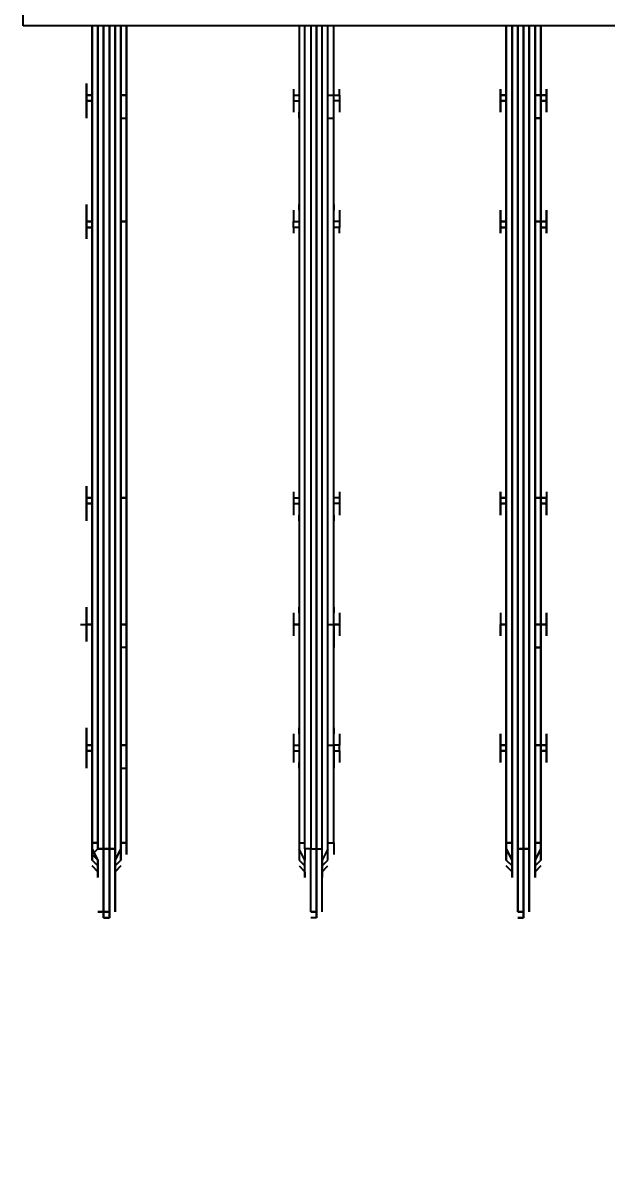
# Model space of a CAD drawing. Header units: metres. Extents: x 529751 to 530172, y 2673807 to 2674119.
# Drawn here: x 529982.4547 to 529982.5951, y 2673955.0805 to 2673955.3582 of the extents above; entities that cross this region are included whole.
import ezdxf

# ---------------------------------------------------------------- set-up
doc = ezdxf.new("R2010")
doc.units = ezdxf.units.M
doc.layers.add('IDT', color=7, linetype='Continuous')
doc.layers.add('MMS Block Numbering', color=7, linetype='Continuous')
doc.styles.add('Adani Regular', font='Adani Regular.ttf')

# ---------------------------------------------------------------- blocks, each defined once
blk = doc.blocks.new('IDT')
at = {"layer": 'IDT', "color": 0, "lineweight": 25}
for p, q in [((17.66021, 9.00329), (17.66021, 9.01989)), ((17.66021, 9.01989), (17.66021, 9.00329)), ((17.66021, 9.00329), (17.66021, 9.01989)), ((17.66021, 9.01989), (17.66021, 9.00329)), ((17.66021, 9.00329), (17.66021, 9.01989)), ((17.66021, 9.01989), (17.66159, 9.01989)), ((17.66159, 9.01989), (17.66021, 9.01989)), ((17.66021, 9.01989), (17.66159, 9.01989)), ((17.66159, 9.01989), (17.66021, 9.01989)), ((17.66021, 9.01989), (17.66021, 9.00329)), ((17.66021, 9.00329), (17.66021, 9.01989)), ((17.66021, 9.01989), (17.66021, 9.00329)), ((17.71, 9.00329), (17.71, 9.01989)), ((17.71, 9.01989), (17.71, 9.00329)), ((17.71, 9.01989), (17.71138, 9.01989)), ((17.76118, 9.01989), (17.75979, 9.01989)), ((17.75979, 9.01989), (17.75979, 9.00329)), ((17.75979, 9.00329), (17.75979, 9.01989)), ((17.75979, 9.01989), (17.76118, 9.01989)), ((17.76118, 9.00329), (17.76118, 9.01989)), ((17.76118, 9.01989), (17.76118, 9.00329)), ((17.65882, 9.00329), (17.65882, 9.0185)), ((17.65882, 9.0185), (17.65882, 9.00329)), ((17.65882, 9.00329), (17.65882, 9.0185)), ((17.65882, 9.0185), (17.65882, 9.00329)), ((17.66159, 9.0185), (17.66021, 9.0185)), ((17.66021, 9.0185), (17.66159, 9.0185)), ((17.66159, 9.0185), (17.66021, 9.0185)), ((17.66021, 9.0185), (17.66159, 9.0185)), ((17.66021, 9.0185), (17.66159, 9.0185)), ((17.66021, 9.0185), (17.66159, 9.0185)), ((17.66021, 9.0185), (17.66159, 9.0185)), ((17.66021, 9.0185), (17.66159, 9.0185)), ((17.66159, 9.0185), (17.66159, 9.00329)), ((17.66159, 9.00329), (17.66159, 9.0185)), ((17.66159, 9.00329), (17.66159, 9.0185)), ((17.66159, 9.00329), (17.66159, 9.0185)), ((17.70862, 9.0185), (17.70862, 9.00329)), ((17.71138, 9.0185), (17.71, 9.0185)), ((17.71, 9.0185), (17.71138, 9.0185)), ((17.71138, 9.0185), (17.71138, 9.00329)), ((17.75841, 9.00329), (17.75841, 9.0185)), ((17.75841, 9.0185), (17.75841, 9.00329)), ((17.76118, 9.0185), (17.75979, 9.0185)), ((17.75979, 9.0185), (17.76118, 9.0185)), ((17.76118, 9.0185), (17.76118, 9.00329)), ((17.76118, 9.00329), (17.76118, 9.0185)), ((17.76118, 9.0185), (17.76256, 9.0185)), ((17.76256, 9.0185), (17.76118, 9.0185)), ((17.65744, 9.00882), (17.65606, 9.00744)), ((17.65606, 9.00744), (17.65744, 9.00882)), ((17.65744, 9.00882), (17.65606, 9.00744)), ((17.65606, 9.00744), (17.65744, 9.00882)), ((17.65744, 9.0102), (17.65744, 9.00605)), ((17.65744, 9.00605), (17.65744, 9.0102)), ((17.65744, 9.0102), (17.65744, 9.00882)), ((17.65744, 9.00882), (17.65744, 9.0102)), ((17.65744, 9.0102), (17.65744, 9.00605)), ((17.65744, 9.00605), (17.65744, 9.0102)), ((17.65744, 9.0102), (17.65744, 9.00882)), ((17.65744, 9.00882), (17.65744, 9.0102)), ((17.66297, 9.00882), (17.66297, 9.0102)), ((17.66297, 9.0102), (17.66297, 9.00605)), ((17.66297, 9.00605), (17.66297, 9.0102)), ((17.66297, 9.0102), (17.66297, 9.00882)), ((17.66297, 9.00882), (17.66297, 9.0102)), ((17.66297, 9.0102), (17.66297, 9.00605)), ((17.66297, 9.00605), (17.66297, 9.0102)), ((17.66297, 9.0102), (17.66297, 9.00882)), ((17.66436, 9.00744), (17.66297, 9.00882)), ((17.66297, 9.00882), (17.66436, 9.00744)), ((17.66436, 9.00744), (17.66297, 9.00882)), ((17.66297, 9.00882), (17.66436, 9.00744)), ((17.70862, 9.00882), (17.70723, 9.00744)), ((17.70862, 9.00605), (17.70862, 9.0102)), ((17.70862, 9.0102), (17.70862, 9.00882)), ((17.71277, 9.00882), (17.71277, 9.0102)), ((17.71277, 9.0102), (17.71277, 9.00605)), ((17.71415, 9.00744), (17.71277, 9.00882)), ((17.75841, 9.00882), (17.75703, 9.00744)), ((17.75703, 9.00744), (17.75841, 9.00882)), ((17.75841, 9.00605), (17.75841, 9.0102)), ((17.75841, 9.0102), (17.75841, 9.00882)), ((17.75841, 9.00882), (17.75841, 9.0102)), ((17.75841, 9.0102), (17.75841, 9.00605)), ((17.76256, 9.00882), (17.76256, 9.0102)), ((17.76256, 9.0102), (17.76256, 9.00605)), ((17.76256, 9.00605), (17.76256, 9.0102)), ((17.76256, 9.0102), (17.76256, 9.00882)), ((17.76394, 9.00744), (17.76256, 9.00882)), ((17.76256, 9.00882), (17.76394, 9.00744)), ((17.65606, 9.00605), (17.65744, 9.00744)), ((17.65744, 9.00744), (17.65606, 9.00605)), ((17.65606, 9.00605), (17.65744, 9.00744)), ((17.65744, 9.00744), (17.65606, 9.00605)), ((17.65744, 9.00605), (17.65606, 9.00329)), ((17.65606, 9.00329), (17.65744, 9.00605)), ((17.65744, 9.00605), (17.65606, 9.00329)), ((17.65606, 9.00329), (17.65744, 9.00605)), ((17.65606, 9.00467), (17.65606, 9.00605)), ((17.65606, 9.00605), (17.65606, 9.00467)), ((17.65606, 9.00467), (17.65606, 9.00605)), ((17.65606, 9.00605), (17.65606, 9.00467)), ((17.65744, 9.00329), (17.65744, 9.00605)), ((17.65744, 9.00605), (17.65744, 9.00329)), ((17.65744, 9.00329), (17.65744, 9.00605)), ((17.65744, 9.00605), (17.65744, 9.00329)), ((17.66436, 9.00605), (17.66297, 9.00744)), ((17.66297, 9.00744), (17.66436, 9.00605)), ((17.66436, 9.00605), (17.66297, 9.00744)), ((17.66297, 9.00744), (17.66436, 9.00605)), ((17.66297, 9.00605), (17.66436, 9.00329)), ((17.66436, 9.00329), (17.66297, 9.00605)), ((17.66297, 9.00329), (17.66297, 9.00605)), ((17.66297, 9.00605), (17.66297, 9.00329)), ((17.66297, 9.00605), (17.66436, 9.00329)), ((17.66436, 9.00329), (17.66297, 9.00605)), ((17.66297, 9.00329), (17.66297, 9.00605)), ((17.66297, 9.00605), (17.66297, 9.00329)), ((17.66436, 9.00467), (17.66436, 9.00605)), ((17.66436, 9.00605), (17.66436, 9.00467)), ((17.66436, 9.00467), (17.66436, 9.00605)), ((17.66436, 9.00605), (17.66436, 9.00467)), ((17.70862, 9.00744), (17.70723, 9.00605)), ((17.70723, 9.00605), (17.70723, 9.00329)), ((17.70723, 9.00329), (17.70862, 9.00605)), ((17.70723, 9.00605), (17.70723, 9.00467)), ((17.71415, 9.00605), (17.71277, 9.00744)), ((17.71277, 9.00329), (17.71277, 9.00605)), ((17.71277, 9.00605), (17.71415, 9.00329)), ((17.71415, 9.00467), (17.71415, 9.00605)), ((17.75703, 9.00605), (17.75841, 9.00744)), ((17.75841, 9.00744), (17.75703, 9.00605)), ((17.75703, 9.00329), (17.75703, 9.00605)), ((17.75703, 9.00605), (17.75703, 9.00329)), ((17.75703, 9.00329), (17.75841, 9.00605)), ((17.75841, 9.00605), (17.75703, 9.00329)), ((17.75703, 9.00467), (17.75703, 9.00605)), ((17.75703, 9.00605), (17.75703, 9.00467)), ((17.76394, 9.00605), (17.76256, 9.00744)), ((17.76256, 9.00744), (17.76394, 9.00605)), ((17.76256, 9.00605), (17.76394, 9.00329)), ((17.76394, 9.00329), (17.76256, 9.00605)), ((17.76394, 9.00467), (17.76256, 9.00605)), ((17.76256, 9.00605), (17.76394, 9.00467)), ((17.76394, 9.00467), (17.76394, 9.00605)), ((17.76394, 9.00605), (17.76394, 9.00467)), ((17.65606, 9.00467), (17.65606, 9.00191)), ((17.65606, 9.00191), (17.65606, 9.00467)), ((17.65606, 9.00467), (17.65606, 9.00191)), ((17.65606, 9.00191), (17.65606, 9.00467)), ((17.65744, 8.8055), (17.65744, 9.00329)), ((17.65744, 9.00329), (17.65744, 8.8055)), ((17.65744, 8.8055), (17.65744, 9.00329)), ((17.65744, 9.00329), (17.65744, 8.8055)), ((17.65882, 9.00329), (17.66021, 9.00329)), ((17.66021, 9.00329), (17.65882, 9.00329)), ((17.65882, 9.00329), (17.65882, 8.8055)), ((17.65882, 8.8055), (17.65882, 9.00329)), ((17.66021, 9.00329), (17.65882, 9.00329)), ((17.65882, 9.00329), (17.65882, 8.8055)), ((17.65882, 8.8055), (17.65882, 9.00329)), ((17.65882, 9.00329), (17.66021, 9.00329)), ((17.66021, 9.00329), (17.66021, 8.8055)), ((17.66021, 8.8055), (17.66021, 9.00329)), ((17.66021, 9.00329), (17.66021, 8.8055)), ((17.66021, 8.8055), (17.66021, 9.00329)), ((17.66159, 9.00329), (17.66021, 9.00329)), ((17.66021, 9.00329), (17.66159, 9.00329)), ((17.66159, 9.00329), (17.66021, 9.00329)), ((17.66021, 9.00329), (17.66021, 8.8055)), ((17.66021, 8.8055), (17.66021, 9.00329)), ((17.66021, 9.00329), (17.66021, 8.8055)), ((17.66021, 8.8055), (17.66021, 9.00329)), ((17.66021, 9.00329), (17.66159, 9.00329)), ((17.66159, 9.00329), (17.66021, 9.00329)), ((17.66021, 9.00329), (17.66159, 9.00329)), ((17.66159, 9.00329), (17.66021, 9.00329)), ((17.66021, 9.00329), (17.66159, 9.00329)), ((17.66159, 9.00329), (17.66159, 8.8055)), ((17.66159, 8.8055), (17.66159, 9.00329)), ((17.66159, 9.00329), (17.66159, 8.8055)), ((17.66159, 8.8055), (17.66159, 9.00329)), ((17.66297, 8.8055), (17.66297, 9.00329)), ((17.66297, 9.00329), (17.66297, 8.8055)), ((17.66297, 8.8055), (17.66297, 9.00329)), ((17.66297, 9.00329), (17.66297, 8.8055)), ((17.66436, 9.00191), (17.66436, 9.00467)), ((17.66436, 9.00467), (17.66436, 9.00191)), ((17.66436, 9.00191), (17.66436, 9.00467)), ((17.66436, 9.00191), (17.66436, 9.00467)), ((17.70585, 9.00191), (17.70585, 9.00467)), ((17.70723, 9.00329), (17.70723, 8.8055)), ((17.71, 9.00329), (17.70862, 9.00329)), ((17.70862, 9.00329), (17.70862, 8.8055)), ((17.71138, 9.00329), (17.71, 9.00329)), ((17.71, 8.8055), (17.71, 9.00329)), ((17.71, 9.00329), (17.71, 8.8055)), ((17.71138, 8.8055), (17.71138, 9.00329)), ((17.71138, 9.00329), (17.71277, 9.00329)), ((17.71277, 9.00329), (17.71277, 8.8055)), ((17.71415, 9.00191), (17.71415, 9.00467)), ((17.75564, 9.00191), (17.75564, 9.00467)), ((17.75564, 9.00467), (17.75564, 9.00191)), ((17.75703, 8.8055), (17.75703, 9.00329)), ((17.75703, 9.00329), (17.75703, 8.8055)), ((17.75841, 9.00329), (17.75841, 8.8055)), ((17.75841, 8.8055), (17.75841, 9.00329)), ((17.75979, 9.00329), (17.75841, 9.00329)), ((17.75841, 9.00329), (17.75979, 9.00329)), ((17.75979, 9.00329), (17.76118, 9.00329)), ((17.76118, 9.00329), (17.75979, 9.00329)), ((17.75979, 9.00329), (17.75979, 8.8055)), ((17.75979, 8.8055), (17.75979, 9.00329)), ((17.76118, 9.00329), (17.76118, 8.8055)), ((17.76118, 8.8055), (17.76118, 9.00329)), ((17.76118, 9.00329), (17.76118, 8.8055)), ((17.76118, 8.8055), (17.76118, 9.00329)), ((17.76118, 9.00329), (17.76256, 9.00329)), ((17.76256, 9.00329), (17.76118, 9.00329)), ((17.76256, 9.00329), (17.76394, 9.00467)), ((17.76394, 9.00467), (17.76256, 9.00329)), ((17.76256, 9.00329), (17.76256, 8.8055)), ((17.76256, 8.8055), (17.76256, 9.00329)), ((17.76394, 9.00467), (17.76394, 9.00191)), ((17.76394, 9.00191), (17.76394, 9.00467)), ((17.65606, 9.00191), (17.65744, 9.00191)), ((17.65744, 9.00191), (17.65606, 9.00191)), ((17.65606, 9.00191), (17.65606, 8.8055)), ((17.65606, 8.8055), (17.65606, 9.00191)), ((17.65606, 9.00191), (17.65744, 9.00191)), ((17.65744, 9.00191), (17.65606, 9.00191)), ((17.65606, 9.00191), (17.65606, 8.8055)), ((17.65606, 8.8055), (17.65606, 9.00191)), ((17.66297, 9.00191), (17.66436, 9.00191)), ((17.66436, 9.00191), (17.66297, 9.00191)), ((17.66297, 9.00191), (17.66436, 9.00191)), ((17.66436, 9.00191), (17.66297, 9.00191)), ((17.66436, 9.00191), (17.66436, 8.8055)), ((17.66436, 8.8055), (17.66436, 9.00191)), ((17.66436, 9.00191), (17.66436, 8.8055)), ((17.66436, 8.8055), (17.66436, 9.00191)), ((17.70723, 9.00191), (17.70585, 9.00191)), ((17.70585, 9.00191), (17.70585, 8.8055)), ((17.71415, 9.00191), (17.71277, 9.00191)), ((17.71415, 8.8055), (17.71415, 9.00191)), ((17.75564, 9.00191), (17.75703, 9.00191)), ((17.75703, 9.00191), (17.75564, 9.00191)), ((17.75564, 9.00191), (17.75564, 8.8055)), ((17.75564, 8.8055), (17.75564, 9.00191)), ((17.76256, 9.00191), (17.76394, 9.00191)), ((17.76394, 9.00191), (17.76256, 9.00191)), ((17.76394, 9.00191), (17.76394, 8.8055)), ((17.76394, 8.8055), (17.76394, 9.00191)), ((17.65606, 8.97977), (17.65606, 8.98392)), ((17.65606, 8.98392), (17.65606, 8.98254)), ((17.65606, 8.98254), (17.65606, 8.98392)), ((17.65606, 8.98392), (17.65606, 8.97977)), ((17.65606, 8.98254), (17.65606, 8.98392)), ((17.65606, 8.98392), (17.65606, 8.98254)), ((17.65606, 8.97977), (17.65606, 8.98392)), ((17.65606, 8.98392), (17.65606, 8.97977)), ((17.66436, 8.98392), (17.66436, 8.98254)), ((17.66436, 8.98254), (17.66436, 8.98392)), ((17.66436, 8.98392), (17.66436, 8.97977)), ((17.66436, 8.97977), (17.66436, 8.98392)), ((17.66436, 8.98392), (17.66436, 8.98254)), ((17.66436, 8.98254), (17.66436, 8.98392)), ((17.66436, 8.98392), (17.66436, 8.97977)), ((17.66436, 8.97977), (17.66436, 8.98392)), ((17.70585, 8.97839), (17.70585, 8.98392)), ((17.70585, 8.98392), (17.70585, 8.98254)), ((17.71415, 8.97839), (17.71415, 8.98392)), ((17.71415, 8.98392), (17.71415, 8.98254)), ((17.75703, 8.98392), (17.75564, 8.98392)), ((17.75564, 8.98392), (17.75564, 8.97977)), ((17.75564, 8.98254), (17.75564, 8.98392)), ((17.75564, 8.98392), (17.75564, 8.97977)), ((17.75564, 8.98254), (17.75564, 8.98392)), ((17.76394, 8.98392), (17.76394, 8.97839)), ((17.76394, 8.97977), (17.76394, 8.98392)), ((17.76533, 8.98392), (17.76533, 8.98254)), ((17.76533, 8.98254), (17.76533, 8.98392)), ((17.65467, 8.97977), (17.65467, 8.98254)), ((17.65467, 8.98254), (17.65467, 8.97977)), ((17.65467, 8.98254), (17.65467, 8.97977)), ((17.65467, 8.97977), (17.65467, 8.98254)), ((17.66574, 8.98254), (17.66574, 8.97977)), ((17.66574, 8.97977), (17.66574, 8.98254)), ((17.66574, 8.98254), (17.66574, 8.97977)), ((17.66574, 8.97977), (17.66574, 8.98254)), ((17.70447, 8.97977), (17.70447, 8.98254)), ((17.71553, 8.97977), (17.71553, 8.98254)), ((17.75564, 8.97977), (17.75564, 8.98254)), ((17.75564, 8.97977), (17.75564, 8.98254)), ((17.76533, 8.98254), (17.76533, 8.97977)), ((17.76533, 8.97977), (17.76533, 8.98254)), ((17.65606, 8.97977), (17.65467, 8.97977)), ((17.65467, 8.97977), (17.65467, 8.97839)), ((17.65467, 8.97977), (17.65606, 8.97977)), ((17.65467, 8.97839), (17.65467, 8.97977)), ((17.65467, 8.97977), (17.65606, 8.97977)), ((17.65606, 8.97977), (17.65467, 8.97977)), ((17.65467, 8.97977), (17.65467, 8.97839)), ((17.65467, 8.97839), (17.65467, 8.97977)), ((17.65467, 8.97839), (17.65467, 8.97563)), ((17.65467, 8.97563), (17.65467, 8.97839)), ((17.65467, 8.97839), (17.65606, 8.97839)), ((17.65606, 8.97839), (17.65467, 8.97839)), ((17.65467, 8.97839), (17.65606, 8.97839)), ((17.65467, 8.97563), (17.65467, 8.97839)), ((17.65606, 8.97839), (17.65467, 8.97839)), ((17.65467, 8.97563), (17.65467, 8.97839)), ((17.65606, 8.97839), (17.65606, 8.97977)), ((17.65606, 8.97839), (17.65606, 8.97977)), ((17.65606, 8.97977), (17.65606, 8.97839)), ((17.65606, 8.97977), (17.65606, 8.97839)), ((17.65606, 8.97424), (17.65606, 8.97839)), ((17.65606, 8.97839), (17.65744, 8.97839)), ((17.65744, 8.97839), (17.65606, 8.97839)), ((17.65606, 8.97839), (17.65606, 8.97424)), ((17.65744, 8.97839), (17.65606, 8.97839)), ((17.65606, 8.97839), (17.65606, 8.97424)), ((17.65606, 8.97424), (17.65606, 8.97839)), ((17.65606, 8.97839), (17.65744, 8.97839)), ((17.66436, 8.97977), (17.66574, 8.97977)), ((17.66574, 8.97977), (17.66436, 8.97977)), ((17.66436, 8.97977), (17.66436, 8.97839)), ((17.66436, 8.97839), (17.66436, 8.97977)), ((17.66436, 8.97977), (17.66574, 8.97977)), ((17.66574, 8.97977), (17.66436, 8.97977)), ((17.66436, 8.97839), (17.66436, 8.97977)), ((17.66436, 8.97977), (17.66436, 8.97839)), ((17.66436, 8.97424), (17.66436, 8.97839)), ((17.66436, 8.97839), (17.66574, 8.97839)), ((17.66574, 8.97839), (17.66436, 8.97839)), ((17.66436, 8.97839), (17.66436, 8.97424)), ((17.66436, 8.97839), (17.66436, 8.97424)), ((17.66436, 8.97424), (17.66436, 8.97839)), ((17.66436, 8.97839), (17.66574, 8.97839)), ((17.66574, 8.97839), (17.66436, 8.97839)), ((17.66574, 8.97977), (17.66574, 8.97839)), ((17.66574, 8.97839), (17.66574, 8.97977)), ((17.66574, 8.97977), (17.66574, 8.97839)), ((17.66574, 8.97839), (17.66574, 8.97977)), ((17.66574, 8.97839), (17.66574, 8.97563)), ((17.66574, 8.97563), (17.66574, 8.97839)), ((17.66574, 8.97839), (17.66574, 8.97563)), ((17.66574, 8.97563), (17.66574, 8.97839)), ((17.70585, 8.97977), (17.70447, 8.97977)), ((17.70447, 8.97977), (17.70447, 8.97839)), ((17.70447, 8.97839), (17.70585, 8.97839)), ((17.70447, 8.97563), (17.70447, 8.97839)), ((17.70723, 8.97839), (17.70585, 8.97839)), ((17.70585, 8.97839), (17.70585, 8.97424)), ((17.71553, 8.97977), (17.71415, 8.97977)), ((17.71415, 8.97424), (17.71415, 8.97839)), ((17.71553, 8.97839), (17.71415, 8.97839)), ((17.71553, 8.97839), (17.71553, 8.97977)), ((17.71553, 8.97563), (17.71553, 8.97839)), ((17.75564, 8.97977), (17.75564, 8.97839)), ((17.75564, 8.97839), (17.75564, 8.97977)), ((17.75564, 8.97977), (17.75564, 8.97839)), ((17.75564, 8.97839), (17.75564, 8.97977)), ((17.75703, 8.97839), (17.75564, 8.97839)), ((17.75564, 8.97839), (17.75564, 8.97563)), ((17.75564, 8.97424), (17.75564, 8.97839)), ((17.75564, 8.97839), (17.75703, 8.97839)), ((17.75564, 8.97839), (17.75564, 8.97563)), ((17.75564, 8.97424), (17.75564, 8.97839)), ((17.75564, 8.97839), (17.75703, 8.97839)), ((17.75703, 8.97839), (17.75564, 8.97839)), ((17.76394, 8.97839), (17.76394, 8.97977)), ((17.76394, 8.97977), (17.76533, 8.97977)), ((17.76533, 8.97977), (17.76394, 8.97977)), ((17.76394, 8.97839), (17.76394, 8.97424)), ((17.76394, 8.97424), (17.76394, 8.97839)), ((17.76394, 8.97839), (17.76533, 8.97839)), ((17.76533, 8.97839), (17.76394, 8.97839)), ((17.76533, 8.97977), (17.76533, 8.97839)), ((17.76533, 8.97839), (17.76533, 8.97977)), ((17.76533, 8.97839), (17.76533, 8.97563)), ((17.76533, 8.97563), (17.76533, 8.97839)), ((17.65606, 8.97424), (17.65606, 8.97563)), ((17.65606, 8.97563), (17.65606, 8.97424)), ((17.65606, 8.97424), (17.65606, 8.97563)), ((17.65606, 8.97563), (17.65606, 8.97424)), ((17.66436, 8.97563), (17.66436, 8.97424)), ((17.66436, 8.97424), (17.66436, 8.97563)), ((17.66436, 8.97563), (17.66436, 8.97424)), ((17.66436, 8.97424), (17.66436, 8.97563)), ((17.70585, 8.97424), (17.70585, 8.97563)), ((17.71415, 8.97563), (17.71415, 8.97424)), ((17.75564, 8.97563), (17.75564, 8.97424)), ((17.75564, 8.97563), (17.75564, 8.97424)), ((17.76533, 8.97563), (17.76533, 8.97424)), ((17.76533, 8.97424), (17.76533, 8.97563)), ((17.65606, 8.94935), (17.65606, 8.95488)), ((17.65606, 8.95488), (17.65606, 8.94935)), ((17.65606, 8.94935), (17.65606, 8.95488)), ((17.65606, 8.95488), (17.65744, 8.95488)), ((17.65744, 8.95488), (17.65606, 8.95488)), ((17.65606, 8.95488), (17.65606, 8.94935)), ((17.65606, 8.95211), (17.65606, 8.95349)), ((17.65606, 8.95349), (17.65606, 8.95211)), ((17.65606, 8.95211), (17.65606, 8.95349)), ((17.65606, 8.95349), (17.65606, 8.95211)), ((17.66436, 8.94935), (17.66436, 8.95488)), ((17.66436, 8.94935), (17.66436, 8.95488)), ((17.66436, 8.95488), (17.66436, 8.94935)), ((17.66436, 8.94935), (17.66436, 8.95488)), ((17.66436, 8.95349), (17.66436, 8.95211)), ((17.66436, 8.95211), (17.66436, 8.95349)), ((17.66436, 8.95349), (17.66436, 8.95211)), ((17.66436, 8.95211), (17.66436, 8.95349)), ((17.70585, 8.94935), (17.70585, 8.95488)), ((17.70585, 8.95349), (17.70585, 8.95211)), ((17.71415, 8.94935), (17.71415, 8.95488)), ((17.71415, 8.95211), (17.71415, 8.95349)), ((17.75564, 8.95488), (17.75703, 8.95488)), ((17.75564, 8.94935), (17.75564, 8.95488)), ((17.75564, 8.95488), (17.75564, 8.94935)), ((17.75564, 8.95211), (17.75564, 8.95349)), ((17.75564, 8.95349), (17.75564, 8.95211)), ((17.76394, 8.94935), (17.76394, 8.95488)), ((17.76394, 8.95488), (17.76394, 8.94935)), ((17.76533, 8.95349), (17.76533, 8.95211)), ((17.76533, 8.95211), (17.76533, 8.95349)), ((17.65467, 8.94935), (17.65467, 8.95211)), ((17.65467, 8.95211), (17.65467, 8.94935)), ((17.65467, 8.94935), (17.65467, 8.95211)), ((17.65467, 8.95211), (17.65467, 8.94935)), ((17.66574, 8.94935), (17.66574, 8.95211)), ((17.66574, 8.95211), (17.66574, 8.94935)), ((17.66574, 8.94935), (17.66574, 8.95211)), ((17.66574, 8.94935), (17.66574, 8.95211)), ((17.70447, 8.94935), (17.70447, 8.95211)), ((17.71553, 8.94935), (17.71553, 8.95211)), ((17.75564, 8.95211), (17.75564, 8.94935)), ((17.75564, 8.94935), (17.75564, 8.95211)), ((17.76533, 8.94935), (17.76533, 8.95211)), ((17.76533, 8.95211), (17.76533, 8.94935)), ((17.65606, 8.94935), (17.65467, 8.94935)), ((17.65467, 8.94935), (17.65606, 8.94935)), ((17.65606, 8.94935), (17.65467, 8.94935)), ((17.65467, 8.94935), (17.65467, 8.94658)), ((17.65467, 8.94658), (17.65467, 8.94935)), ((17.65467, 8.94935), (17.65606, 8.94935)), ((17.65606, 8.94935), (17.65467, 8.94935)), ((17.65467, 8.94935), (17.65606, 8.94935)), ((17.65467, 8.94935), (17.65467, 8.94658)), ((17.65467, 8.94658), (17.65467, 8.94935)), ((17.65606, 8.94935), (17.65467, 8.94935)), ((17.65467, 8.94935), (17.65606, 8.94935)), ((17.65606, 8.9452), (17.65606, 8.94935)), ((17.65606, 8.94935), (17.65606, 8.9452)), ((17.65744, 8.94935), (17.65606, 8.94935)), ((17.65606, 8.94935), (17.65744, 8.94935)), ((17.65744, 8.94935), (17.65606, 8.94935)), ((17.65606, 8.94935), (17.65606, 8.9452)), ((17.65606, 8.9452), (17.65606, 8.94935)), ((17.65606, 8.94935), (17.65744, 8.94935)), ((17.65744, 8.94935), (17.65606, 8.94935)), ((17.65606, 8.94935), (17.65744, 8.94935)), ((17.66436, 8.94935), (17.66574, 8.94935)), ((17.66574, 8.94935), (17.66436, 8.94935)), ((17.66574, 8.94935), (17.66436, 8.94935)), ((17.66574, 8.94935), (17.66436, 8.94935)), ((17.66436, 8.94935), (17.66574, 8.94935)), ((17.66436, 8.9452), (17.66436, 8.94935)), ((17.66574, 8.94935), (17.66436, 8.94935)), ((17.66436, 8.9452), (17.66436, 8.94935)), ((17.66574, 8.94935), (17.66436, 8.94935)), ((17.66574, 8.94935), (17.66436, 8.94935)), ((17.66436, 8.94935), (17.66436, 8.9452)), ((17.66436, 8.9452), (17.66436, 8.94935)), ((17.66574, 8.94935), (17.66436, 8.94935)), ((17.66574, 8.94935), (17.66436, 8.94935)), ((17.66574, 8.94658), (17.66574, 8.94935)), ((17.66574, 8.94658), (17.66574, 8.94935)), ((17.66574, 8.94658), (17.66574, 8.94935)), ((17.66574, 8.94658), (17.66574, 8.94935)), ((17.70447, 8.94658), (17.70447, 8.94935)), ((17.70585, 8.94935), (17.70447, 8.94935)), ((17.70447, 8.94935), (17.70585, 8.94935)), ((17.70723, 8.94935), (17.70585, 8.94935)), ((17.70585, 8.94935), (17.70585, 8.9452)), ((17.71415, 8.9452), (17.71415, 8.94935)), ((17.71553, 8.94935), (17.71415, 8.94935)), ((17.71415, 8.94935), (17.71553, 8.94935)), ((17.71553, 8.94658), (17.71553, 8.94935)), ((17.75564, 8.9452), (17.75564, 8.94935)), ((17.75564, 8.94935), (17.75703, 8.94935)), ((17.75703, 8.94935), (17.75564, 8.94935)), ((17.75564, 8.94935), (17.75703, 8.94935)), ((17.75703, 8.94935), (17.75564, 8.94935)), ((17.75564, 8.94935), (17.75564, 8.9452)), ((17.75564, 8.94935), (17.75703, 8.94935)), ((17.75703, 8.94935), (17.75564, 8.94935)), ((17.75564, 8.94935), (17.75564, 8.94658)), ((17.75564, 8.94658), (17.75564, 8.94935)), ((17.76533, 8.94935), (17.76394, 8.94935)), ((17.76394, 8.94935), (17.76394, 8.9452)), ((17.76394, 8.9452), (17.76394, 8.94935)), ((17.76394, 8.94935), (17.76533, 8.94935)), ((17.76533, 8.94935), (17.76394, 8.94935)), ((17.76394, 8.94935), (17.76533, 8.94935)), ((17.76533, 8.94935), (17.76394, 8.94935)), ((17.76671, 8.94935), (17.76533, 8.94935)), ((17.76533, 8.94935), (17.76533, 8.94658)), ((17.76533, 8.94658), (17.76533, 8.94935)), ((17.65606, 8.9452), (17.65606, 8.94658)), ((17.65606, 8.94658), (17.65606, 8.9452)), ((17.65606, 8.94658), (17.65606, 8.9452)), ((17.65606, 8.94658), (17.65606, 8.9452)), ((17.66436, 8.9452), (17.66436, 8.94658)), ((17.66436, 8.9452), (17.66436, 8.94658)), ((17.66436, 8.9452), (17.66436, 8.94658)), ((17.66436, 8.9452), (17.66436, 8.94658)), ((17.70585, 8.9452), (17.70585, 8.94658)), ((17.71415, 8.94658), (17.71415, 8.9452)), ((17.75564, 8.9452), (17.75564, 8.94658)), ((17.75564, 8.94658), (17.75564, 8.9452)), ((17.76533, 8.94658), (17.76533, 8.9452)), ((17.76533, 8.9452), (17.76533, 8.94658)), ((17.65467, 8.92307), (17.65467, 8.9203)), ((17.65467, 8.9203), (17.65467, 8.92307)), ((17.65467, 8.92307), (17.65467, 8.9203)), ((17.65467, 8.9203), (17.65467, 8.92307)), ((17.65606, 8.92445), (17.65606, 8.92307)), ((17.65606, 8.9203), (17.65606, 8.92445)), ((17.65606, 8.92445), (17.65606, 8.9203)), ((17.65606, 8.92445), (17.65606, 8.92307)), ((17.65606, 8.9203), (17.65606, 8.92445)), ((17.65606, 8.92445), (17.65606, 8.9203)), ((17.65606, 8.92445), (17.65606, 8.92307)), ((17.65606, 8.92445), (17.65606, 8.92307)), ((17.66436, 8.9203), (17.66436, 8.92445)), ((17.66436, 8.92445), (17.66436, 8.92307)), ((17.66436, 8.92307), (17.66436, 8.92445)), ((17.66436, 8.92445), (17.66436, 8.9203)), ((17.66436, 8.9203), (17.66436, 8.92445)), ((17.66436, 8.92445), (17.66436, 8.92307)), ((17.66436, 8.92307), (17.66436, 8.92445)), ((17.66436, 8.92445), (17.66436, 8.9203)), ((17.66574, 8.9203), (17.66574, 8.92307)), ((17.66574, 8.92307), (17.66574, 8.9203)), ((17.66574, 8.92307), (17.66574, 8.9203)), ((17.66574, 8.9203), (17.66574, 8.92307)), ((17.70447, 8.9203), (17.70447, 8.92307)), ((17.70585, 8.92307), (17.70585, 8.92445)), ((17.70585, 8.92445), (17.70585, 8.9203)), ((17.71415, 8.91892), (17.71415, 8.92445)), ((17.71415, 8.92445), (17.71415, 8.92307)), ((17.71553, 8.9203), (17.71553, 8.92307)), ((17.75564, 8.92307), (17.75564, 8.92445)), ((17.75564, 8.92445), (17.75564, 8.91892)), ((17.75564, 8.9203), (17.75564, 8.92445)), ((17.75564, 8.92445), (17.75564, 8.92307)), ((17.75564, 8.9203), (17.75564, 8.92307)), ((17.75564, 8.92307), (17.75564, 8.9203)), ((17.76394, 8.92445), (17.76394, 8.9203)), ((17.76394, 8.9203), (17.76394, 8.92445)), ((17.76533, 8.92445), (17.76533, 8.92307)), ((17.76533, 8.92307), (17.76533, 8.92445)), ((17.76533, 8.92307), (17.76533, 8.9203)), ((17.76533, 8.9203), (17.76533, 8.92307)), ((17.65467, 8.91892), (17.65467, 8.9203)), ((17.65467, 8.9203), (17.65606, 8.9203)), ((17.65606, 8.9203), (17.65467, 8.9203)), ((17.65467, 8.9203), (17.65467, 8.91892)), ((17.65467, 8.91892), (17.65467, 8.9203)), ((17.65467, 8.9203), (17.65606, 8.9203)), ((17.65606, 8.9203), (17.65467, 8.9203)), ((17.65467, 8.9203), (17.65467, 8.91892)), ((17.65606, 8.9203), (17.65606, 8.91892)), ((17.65606, 8.9203), (17.65606, 8.91892)), ((17.65606, 8.91892), (17.65606, 8.9203)), ((17.65606, 8.91892), (17.65606, 8.9203)), ((17.66436, 8.9203), (17.66436, 8.91892)), ((17.66436, 8.91892), (17.66436, 8.9203)), ((17.66436, 8.9203), (17.66574, 8.9203)), ((17.66574, 8.9203), (17.66436, 8.9203)), ((17.66436, 8.9203), (17.66574, 8.9203)), ((17.66574, 8.9203), (17.66436, 8.9203)), ((17.66436, 8.9203), (17.66436, 8.91477)), ((17.66436, 8.91477), (17.66436, 8.9203)), ((17.66574, 8.9203), (17.66574, 8.91892)), ((17.66574, 8.91892), (17.66574, 8.9203)), ((17.66574, 8.9203), (17.66574, 8.91892)), ((17.66574, 8.91892), (17.66574, 8.9203)), ((17.70447, 8.91892), (17.70447, 8.9203)), ((17.70447, 8.9203), (17.70585, 8.9203)), ((17.70585, 8.9203), (17.70585, 8.91892)), ((17.71553, 8.9203), (17.71415, 8.9203)), ((17.71553, 8.91892), (17.71553, 8.9203)), ((17.75564, 8.91892), (17.75564, 8.9203)), ((17.75564, 8.91892), (17.75564, 8.9203)), ((17.75564, 8.9203), (17.75564, 8.91892)), ((17.76394, 8.9203), (17.76533, 8.9203)), ((17.76533, 8.9203), (17.76394, 8.9203)), ((17.76394, 8.9203), (17.76394, 8.91892)), ((17.76394, 8.91892), (17.76394, 8.9203)), ((17.76533, 8.9203), (17.76533, 8.91892)), ((17.76533, 8.91892), (17.76533, 8.9203)), ((17.65467, 8.91753), (17.65467, 8.91892)), ((17.65606, 8.91892), (17.65467, 8.91892)), ((17.65467, 8.91753), (17.65467, 8.91892)), ((17.65606, 8.91892), (17.65467, 8.91892)), ((17.65467, 8.91892), (17.65606, 8.91892)), ((17.65467, 8.91753), (17.65467, 8.91892)), ((17.65467, 8.91753), (17.65467, 8.91892)), ((17.65606, 8.91892), (17.65467, 8.91892)), ((17.65606, 8.91892), (17.65744, 8.91892)), ((17.65744, 8.91892), (17.65606, 8.91892)), ((17.65606, 8.91477), (17.65606, 8.91892)), ((17.65606, 8.91892), (17.65744, 8.91892)), ((17.65744, 8.91892), (17.65606, 8.91892)), ((17.65606, 8.91892), (17.65606, 8.91477)), ((17.65606, 8.91477), (17.65606, 8.91892)), ((17.65606, 8.91892), (17.65606, 8.91477)), ((17.65606, 8.91615), (17.65606, 8.91753)), ((17.65606, 8.91753), (17.65606, 8.91615)), ((17.65606, 8.91615), (17.65606, 8.91753)), ((17.65606, 8.91753), (17.65606, 8.91615)), ((17.66436, 8.91892), (17.66574, 8.91892)), ((17.66574, 8.91892), (17.66436, 8.91892)), ((17.66436, 8.91892), (17.66436, 8.91477)), ((17.66436, 8.91477), (17.66436, 8.91892)), ((17.66436, 8.91892), (17.66574, 8.91892)), ((17.66574, 8.91892), (17.66436, 8.91892)), ((17.66436, 8.91753), (17.66436, 8.91615)), ((17.66436, 8.91615), (17.66436, 8.91753)), ((17.66436, 8.91753), (17.66436, 8.91615)), ((17.66436, 8.91615), (17.66436, 8.91753)), ((17.66574, 8.91892), (17.66574, 8.91753)), ((17.66574, 8.91753), (17.66574, 8.91892)), ((17.66574, 8.91892), (17.66574, 8.91753)), ((17.66574, 8.91753), (17.66574, 8.91892)), ((17.70447, 8.91753), (17.70447, 8.91892)), ((17.70447, 8.91892), (17.70585, 8.91892)), ((17.70585, 8.91892), (17.70585, 8.91477)), ((17.70585, 8.91753), (17.70585, 8.91615)), ((17.71415, 8.91477), (17.71415, 8.91892)), ((17.71553, 8.91892), (17.71415, 8.91892)), ((17.71415, 8.91615), (17.71415, 8.91753)), ((17.71553, 8.91753), (17.71553, 8.91892)), ((17.75564, 8.91892), (17.75703, 8.91892)), ((17.75703, 8.91892), (17.75564, 8.91892)), ((17.75564, 8.91892), (17.75703, 8.91892)), ((17.75703, 8.91892), (17.75564, 8.91892)), ((17.75564, 8.91477), (17.75564, 8.91892)), ((17.75564, 8.91892), (17.75564, 8.91753)), ((17.75564, 8.91753), (17.75564, 8.91892)), ((17.75564, 8.91892), (17.75564, 8.91477)), ((17.75564, 8.91615), (17.75564, 8.91753)), ((17.75564, 8.91753), (17.75564, 8.91615)), ((17.76394, 8.91892), (17.76394, 8.91477)), ((17.76394, 8.91477), (17.76394, 8.91892)), ((17.76394, 8.91892), (17.76533, 8.91892)), ((17.76533, 8.91892), (17.76394, 8.91892)), ((17.76533, 8.91892), (17.76533, 8.91753)), ((17.76533, 8.91753), (17.76533, 8.91892)), ((17.76533, 8.91753), (17.76533, 8.91615)), ((17.76533, 8.91615), (17.76533, 8.91753)), ((17.65606, 8.85806), (17.65606, 8.85253)), ((17.65606, 8.85253), (17.65606, 8.85806)), ((17.65606, 8.85806), (17.65606, 8.85391)), ((17.65606, 8.85391), (17.65606, 8.85806)), ((17.65606, 8.85529), (17.65606, 8.85667)), ((17.65606, 8.85667), (17.65606, 8.85529)), ((17.65606, 8.85529), (17.65606, 8.85667)), ((17.65606, 8.85667), (17.65606, 8.85529)), ((17.66436, 8.85253), (17.66436, 8.85806)), ((17.66436, 8.85806), (17.66436, 8.85391)), ((17.66436, 8.85253), (17.66436, 8.85806)), ((17.66436, 8.85391), (17.66436, 8.85806)), ((17.66436, 8.85667), (17.66436, 8.85529)), ((17.66436, 8.85529), (17.66436, 8.85667)), ((17.66436, 8.85667), (17.66436, 8.85529)), ((17.66436, 8.85529), (17.66436, 8.85667)), ((17.70585, 8.85806), (17.70585, 8.85391)), ((17.70585, 8.85667), (17.70585, 8.85529)), ((17.71415, 8.85253), (17.71415, 8.85806)), ((17.71415, 8.85529), (17.71415, 8.85667)), ((17.75564, 8.85391), (17.75564, 8.85806)), ((17.75564, 8.85806), (17.75564, 8.85391)), ((17.75564, 8.85529), (17.75564, 8.85667)), ((17.75564, 8.85667), (17.75564, 8.85529)), ((17.76394, 8.85806), (17.76394, 8.85253)), ((17.76394, 8.85391), (17.76394, 8.85806)), ((17.76533, 8.85667), (17.76533, 8.85529)), ((17.76533, 8.85529), (17.76533, 8.85667)), ((17.65467, 8.85391), (17.65467, 8.85529)), ((17.65467, 8.85529), (17.65467, 8.85391)), ((17.65467, 8.85391), (17.65467, 8.85529)), ((17.65467, 8.85529), (17.65467, 8.85391)), ((17.65467, 8.85391), (17.65606, 8.85391)), ((17.65467, 8.85253), (17.65467, 8.85391)), ((17.65606, 8.85391), (17.65467, 8.85391)), ((17.65467, 8.85391), (17.65467, 8.85253)), ((17.65467, 8.85253), (17.65467, 8.85391)), ((17.65467, 8.85391), (17.65606, 8.85391)), ((17.65606, 8.85391), (17.65467, 8.85391)), ((17.65467, 8.85391), (17.65467, 8.85253)), ((17.65606, 8.85391), (17.65606, 8.85253)), ((17.65606, 8.85253), (17.65606, 8.85391)), ((17.66574, 8.85391), (17.66436, 8.85391)), ((17.66436, 8.85391), (17.66436, 8.85253)), ((17.66436, 8.85391), (17.66574, 8.85391)), ((17.66574, 8.85391), (17.66436, 8.85391)), ((17.66436, 8.85253), (17.66436, 8.85391)), ((17.66436, 8.85391), (17.66574, 8.85391)), ((17.66574, 8.85529), (17.66574, 8.85391)), ((17.66574, 8.85391), (17.66574, 8.85529)), ((17.66574, 8.85529), (17.66574, 8.85391)), ((17.66574, 8.85391), (17.66574, 8.85529)), ((17.66574, 8.85391), (17.66574, 8.85253)), ((17.66574, 8.85253), (17.66574, 8.85391)), ((17.66574, 8.85253), (17.66574, 8.85391)), ((17.66574, 8.85253), (17.66574, 8.85391)), ((17.70447, 8.85529), (17.70447, 8.85391)), ((17.70447, 8.85391), (17.70585, 8.85391)), ((17.70447, 8.85253), (17.70447, 8.85391)), ((17.70585, 8.85391), (17.70585, 8.85253)), ((17.71415, 8.85391), (17.71553, 8.85391)), ((17.71553, 8.85391), (17.71553, 8.85529)), ((17.71553, 8.85391), (17.71553, 8.85253)), ((17.75564, 8.85253), (17.75564, 8.85529)), ((17.75564, 8.85529), (17.75564, 8.85391)), ((17.75564, 8.85391), (17.75564, 8.85253)), ((17.75564, 8.85253), (17.75564, 8.85391)), ((17.75564, 8.85391), (17.75564, 8.85253)), ((17.76394, 8.85253), (17.76394, 8.85391)), ((17.76394, 8.85391), (17.76533, 8.85391)), ((17.76533, 8.85391), (17.76394, 8.85391)), ((17.76533, 8.85529), (17.76533, 8.85391)), ((17.76533, 8.85391), (17.76533, 8.85529)), ((17.76533, 8.85391), (17.76533, 8.85253)), ((17.76533, 8.85253), (17.76533, 8.85391)), ((17.65606, 8.85253), (17.65467, 8.85253)), ((17.65467, 8.85253), (17.65606, 8.85253)), ((17.65606, 8.85253), (17.65467, 8.85253)), ((17.65467, 8.85253), (17.65467, 8.84976)), ((17.65467, 8.84976), (17.65467, 8.85253)), ((17.65467, 8.85253), (17.65467, 8.84976)), ((17.65467, 8.84976), (17.65467, 8.85253)), ((17.65467, 8.85253), (17.65606, 8.85253)), ((17.65744, 8.85253), (17.65606, 8.85253)), ((17.65606, 8.85253), (17.65606, 8.84838)), ((17.65606, 8.84838), (17.65606, 8.85253)), ((17.65606, 8.85253), (17.65744, 8.85253)), ((17.65606, 8.84838), (17.65606, 8.85253)), ((17.65606, 8.85253), (17.65606, 8.84838)), ((17.66436, 8.85253), (17.66574, 8.85253)), ((17.66574, 8.85253), (17.66436, 8.85253)), ((17.66436, 8.85253), (17.66436, 8.84838)), ((17.66436, 8.84838), (17.66436, 8.85253)), ((17.66436, 8.85253), (17.66436, 8.84838)), ((17.66436, 8.84838), (17.66436, 8.85253)), ((17.66574, 8.85253), (17.66436, 8.85253)), ((17.66574, 8.85253), (17.66436, 8.85253)), ((17.66574, 8.85253), (17.66574, 8.84976)), ((17.66574, 8.84976), (17.66574, 8.85253)), ((17.66574, 8.84976), (17.66574, 8.85253)), ((17.66574, 8.84976), (17.66574, 8.85253)), ((17.70447, 8.84976), (17.70447, 8.85253)), ((17.70447, 8.85253), (17.70585, 8.85253)), ((17.70585, 8.85253), (17.70585, 8.84838)), ((17.71415, 8.84838), (17.71415, 8.85253)), ((17.71553, 8.85253), (17.71415, 8.85253)), ((17.71553, 8.84976), (17.71553, 8.85253)), ((17.75564, 8.84838), (17.75564, 8.85253)), ((17.75564, 8.85253), (17.75703, 8.85253)), ((17.75703, 8.85253), (17.75564, 8.85253)), ((17.75564, 8.85253), (17.75703, 8.85253)), ((17.75703, 8.85253), (17.75564, 8.85253)), ((17.75564, 8.85253), (17.75564, 8.84976)), ((17.75564, 8.84838), (17.75564, 8.85253)), ((17.75564, 8.85253), (17.75564, 8.84976)), ((17.76394, 8.85253), (17.76394, 8.84838)), ((17.76394, 8.84838), (17.76394, 8.85253)), ((17.76394, 8.85253), (17.76533, 8.85253)), ((17.76533, 8.85253), (17.76394, 8.85253)), ((17.76533, 8.85253), (17.76533, 8.84976)), ((17.76533, 8.84976), (17.76533, 8.85253)), ((17.65606, 8.84838), (17.65606, 8.84976)), ((17.65606, 8.84976), (17.65606, 8.84838)), ((17.65606, 8.84838), (17.65606, 8.84976)), ((17.65606, 8.84976), (17.65606, 8.84838)), ((17.66436, 8.84838), (17.66436, 8.84976)), ((17.66436, 8.84976), (17.66436, 8.84838)), ((17.66436, 8.84976), (17.66436, 8.84838)), ((17.66436, 8.84838), (17.66436, 8.84976)), ((17.70585, 8.84838), (17.70585, 8.84976)), ((17.71415, 8.84976), (17.71415, 8.84838)), ((17.75564, 8.84976), (17.75564, 8.84838)), ((17.75564, 8.84976), (17.75564, 8.84838)), ((17.76533, 8.84976), (17.76533, 8.84838)), ((17.76533, 8.84838), (17.76533, 8.84976)), ((17.65467, 8.82348), (17.65467, 8.82625)), ((17.65467, 8.82625), (17.65467, 8.82348)), ((17.65467, 8.82348), (17.65467, 8.82625)), ((17.65467, 8.82625), (17.65467, 8.82348)), ((17.65606, 8.82625), (17.65606, 8.82763)), ((17.65606, 8.82763), (17.65606, 8.8221)), ((17.65606, 8.82348), (17.65606, 8.82763)), ((17.65606, 8.82763), (17.65606, 8.82625)), ((17.65606, 8.82625), (17.65606, 8.82763)), ((17.65606, 8.82763), (17.65744, 8.82763)), ((17.65744, 8.82763), (17.65606, 8.82763)), ((17.65606, 8.82763), (17.65606, 8.82348)), ((17.65606, 8.8221), (17.65606, 8.82763)), ((17.65606, 8.82763), (17.65606, 8.82625)), ((17.66436, 8.82763), (17.66436, 8.82348)), ((17.66436, 8.82348), (17.66436, 8.82763)), ((17.66436, 8.82763), (17.66436, 8.82625)), ((17.66436, 8.82625), (17.66436, 8.82763)), ((17.66436, 8.8221), (17.66436, 8.82763)), ((17.66436, 8.82763), (17.66436, 8.82625)), ((17.66436, 8.82625), (17.66436, 8.82763)), ((17.66436, 8.82763), (17.66436, 8.8221)), ((17.66574, 8.82625), (17.66574, 8.82348)), ((17.66574, 8.82348), (17.66574, 8.82625)), ((17.66574, 8.82625), (17.66574, 8.82348)), ((17.66574, 8.82348), (17.66574, 8.82625)), ((17.70447, 8.82348), (17.70447, 8.82625)), ((17.70723, 8.82763), (17.70585, 8.82763)), ((17.70585, 8.82763), (17.70585, 8.82348)), ((17.70585, 8.82763), (17.70585, 8.82625)), ((17.71415, 8.8221), (17.71415, 8.82763)), ((17.71415, 8.82763), (17.71415, 8.82625)), ((17.71553, 8.82348), (17.71553, 8.82625)), ((17.75703, 8.82763), (17.75564, 8.82763)), ((17.75564, 8.82763), (17.75564, 8.82348)), ((17.75564, 8.82625), (17.75564, 8.82763)), ((17.75564, 8.82763), (17.75564, 8.82348)), ((17.75564, 8.82625), (17.75564, 8.82763)), ((17.75564, 8.8221), (17.75564, 8.82625)), ((17.75564, 8.82348), (17.75564, 8.82625)), ((17.76394, 8.82763), (17.76394, 8.82348)), ((17.76394, 8.82348), (17.76394, 8.82763)), ((17.76533, 8.82763), (17.76533, 8.82625)), ((17.76533, 8.82625), (17.76533, 8.82763)), ((17.76533, 8.82625), (17.76533, 8.82348)), ((17.76533, 8.82348), (17.76533, 8.82625)), ((17.65467, 8.8221), (17.65467, 8.82348)), ((17.65467, 8.82348), (17.65606, 8.82348)), ((17.65606, 8.82348), (17.65467, 8.82348)), ((17.65467, 8.82348), (17.65467, 8.8221)), ((17.65467, 8.8221), (17.65467, 8.82348)), ((17.65467, 8.82348), (17.65606, 8.82348)), ((17.65467, 8.8221), (17.65467, 8.82348)), ((17.65467, 8.82348), (17.65606, 8.82348)), ((17.65606, 8.82348), (17.65606, 8.8221)), ((17.65606, 8.82348), (17.65606, 8.8221)), ((17.66436, 8.82348), (17.66436, 8.81795)), ((17.66436, 8.81795), (17.66436, 8.82348)), ((17.66436, 8.82348), (17.66574, 8.82348)), ((17.66574, 8.82348), (17.66436, 8.82348)), ((17.66436, 8.82348), (17.66574, 8.82348)), ((17.66574, 8.82348), (17.66436, 8.82348)), ((17.66574, 8.82348), (17.66574, 8.8221)), ((17.66574, 8.8221), (17.66574, 8.82348)), ((17.66574, 8.82348), (17.66574, 8.8221)), ((17.66574, 8.8221), (17.66574, 8.82348)), ((17.70447, 8.8221), (17.70447, 8.82348)), ((17.70447, 8.82348), (17.70585, 8.82348)), ((17.70585, 8.82348), (17.70585, 8.8221)), ((17.71553, 8.82348), (17.71415, 8.82348)), ((17.71553, 8.8221), (17.71553, 8.82348)), ((17.75564, 8.82348), (17.75564, 8.8221)), ((17.75564, 8.8221), (17.75564, 8.82348)), ((17.75564, 8.82348), (17.75564, 8.8221)), ((17.76394, 8.82348), (17.76533, 8.82348)), ((17.76533, 8.82348), (17.76394, 8.82348)), ((17.76394, 8.82348), (17.76394, 8.8221)), ((17.76394, 8.81795), (17.76394, 8.82348)), ((17.76533, 8.82348), (17.76533, 8.8221)), ((17.76533, 8.8221), (17.76533, 8.82348)), ((17.65606, 8.8221), (17.65467, 8.8221)), ((17.65606, 8.8221), (17.65467, 8.8221)), ((17.65467, 8.8221), (17.65467, 8.82071)), ((17.65467, 8.82071), (17.65467, 8.8221)), ((17.65467, 8.8221), (17.65467, 8.82071)), ((17.65467, 8.82071), (17.65467, 8.8221)), ((17.65467, 8.8221), (17.65606, 8.8221)), ((17.65606, 8.8221), (17.65467, 8.8221)), ((17.65606, 8.8221), (17.65744, 8.8221)), ((17.65744, 8.8221), (17.65606, 8.8221)), ((17.65606, 8.8221), (17.65606, 8.81795)), ((17.65606, 8.81795), (17.65606, 8.8221)), ((17.65606, 8.8221), (17.65606, 8.81795)), ((17.65606, 8.81795), (17.65606, 8.8221)), ((17.65606, 8.81933), (17.65606, 8.82071)), ((17.65606, 8.82071), (17.65606, 8.81933)), ((17.65606, 8.81933), (17.65606, 8.82071)), ((17.65606, 8.82071), (17.65606, 8.81933)), ((17.66436, 8.8221), (17.66574, 8.8221)), ((17.66574, 8.8221), (17.66436, 8.8221)), ((17.66436, 8.8221), (17.66436, 8.81795)), ((17.66436, 8.81795), (17.66436, 8.8221)), ((17.66436, 8.8221), (17.66574, 8.8221)), ((17.66574, 8.8221), (17.66436, 8.8221)), ((17.66436, 8.82071), (17.66436, 8.81933)), ((17.66436, 8.81933), (17.66436, 8.82071)), ((17.66436, 8.82071), (17.66436, 8.81933)), ((17.66436, 8.81933), (17.66436, 8.82071)), ((17.66574, 8.8221), (17.66574, 8.82071)), ((17.66574, 8.82071), (17.66574, 8.8221)), ((17.66574, 8.8221), (17.66574, 8.82071)), ((17.66574, 8.82071), (17.66574, 8.8221)), ((17.70585, 8.8221), (17.70447, 8.8221)), ((17.70447, 8.8221), (17.70447, 8.82071)), ((17.70723, 8.8221), (17.70585, 8.8221)), ((17.70585, 8.8221), (17.70585, 8.81795)), ((17.70585, 8.82071), (17.70585, 8.81933)), ((17.71415, 8.81795), (17.71415, 8.8221)), ((17.71553, 8.8221), (17.71415, 8.8221)), ((17.71415, 8.81933), (17.71415, 8.82071)), ((17.71553, 8.82071), (17.71553, 8.8221)), ((17.75564, 8.8221), (17.75564, 8.82071)), ((17.75564, 8.82071), (17.75564, 8.8221)), ((17.75564, 8.8221), (17.75564, 8.81795)), ((17.75564, 8.81795), (17.75564, 8.8221)), ((17.75564, 8.8221), (17.75703, 8.8221)), ((17.75703, 8.8221), (17.75564, 8.8221)), ((17.75564, 8.8221), (17.75703, 8.8221)), ((17.75703, 8.8221), (17.75564, 8.8221)), ((17.75564, 8.81933), (17.75564, 8.82071)), ((17.75564, 8.82071), (17.75564, 8.81933)), ((17.76394, 8.8221), (17.76394, 8.81795)), ((17.76394, 8.8221), (17.76533, 8.8221)), ((17.76533, 8.8221), (17.76394, 8.8221)), ((17.76533, 8.8221), (17.76533, 8.82071)), ((17.76533, 8.82071), (17.76533, 8.8221)), ((17.76533, 8.82071), (17.76533, 8.81933)), ((17.76533, 8.81933), (17.76533, 8.82071)), ((17.3158, 8.8055), (17.78054, 8.8055)), ((17.78054, 8.8055), (17.78054, 8.71559))]:
    blk.add_line(p, q, dxfattribs=at)

msp = doc.modelspace()

# ---------------------------------------------------------------- block references
at = {"layer": 'IDT', "color": 8, "rotation": 180}
msp.add_blockref('IDT', (530000.23528, 2673964.16297), dxfattribs=at)

# ---------------------------------------------------------------- texts
at = {"layer": 'MMS Block Numbering', "insert": (529995.86477, 2673962.77627), "char_height": 7.5, "attachment_point": 5, "style": 'Adani Regular'}
msp.add_mtext_dynamic_manual_height_columns('A16d-\\PBL-22', width=41.5353798, gutter_width=1, heights=[0], dxfattribs=at)

doc.saveas('drawing.dxf')
